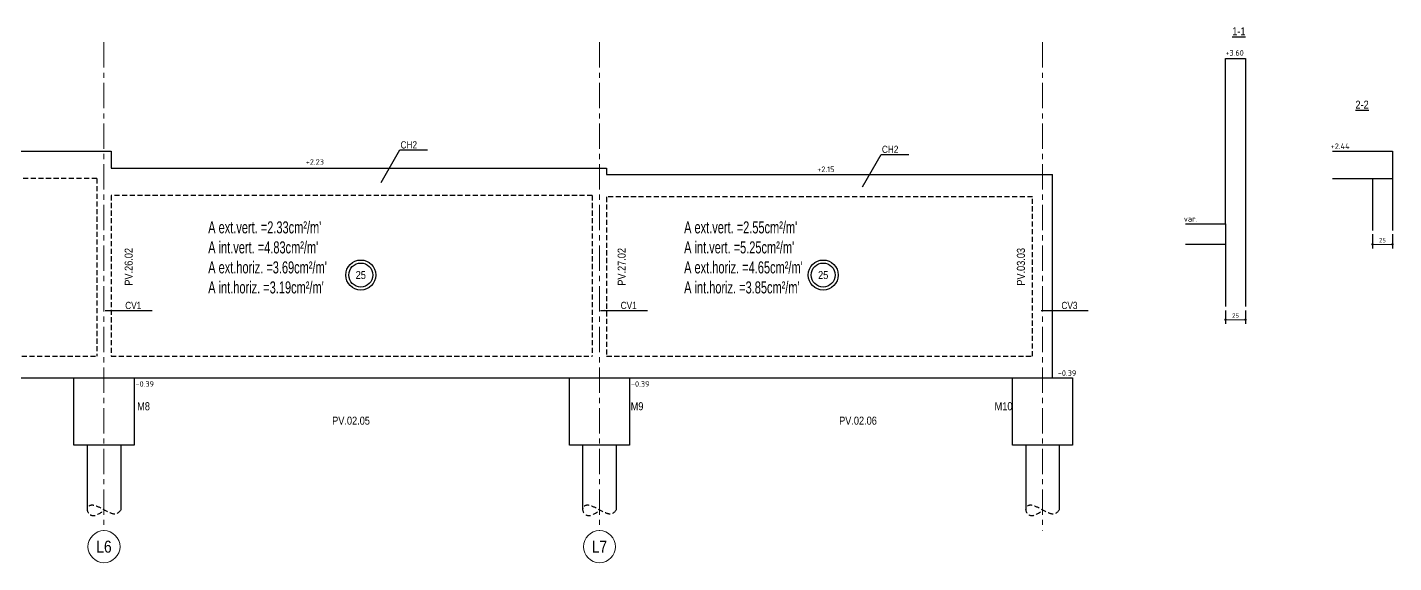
# Model space of a CAD drawing. Extents: x -10329 to 23244, y -15032 to -6928.
# Drawn here: x 10228 to 11935, y -9157 to -8488 of the extents above; entities that cross this region are included whole.
import ezdxf
from ezdxf.enums import TextEntityAlignment as Align

# ---------------------------------------------------------------- set-up
doc = ezdxf.new("R2010")
doc.units = 0
doc.linetypes.add('AXESX2', pattern=[101.6, 63.5, -12.7, 12.7, -12.7])
doc.linetypes.add('CACHEX2', pattern=[19.05, 12.7, -6.35])
doc.layers.get('Defpoints').update_dxf_attribs({"color": 53})
for name, color, linetype in [('ARMATURES_REPERAGE_ACIERS', 7, 'Continuous'), ('PYC_Cotation', 11, 'Continuous'), ('PYC_HOZ_BET_VU', 252, 'Continuous'), ('PYC_Niveau - Texte', 20, 'Continuous'), ('PYC_Texte général', 102, 'Continuous')]:
    doc.layers.add(name, color=color, linetype=linetype)
doc.layers.add('PYC_Axes', color=4, linetype='AXESX2', lineweight=15)
doc.layers.add('PYC_Têtes de pieux_TXT', color=5, linetype='Continuous', lineweight=25)
doc.styles.add('axe$0$PYC_Texte_Titre2', font='ARIALN.TTF', dxfattribs={"height": 22.5})
doc.styles.add('Cotations', font='simplex.shx')
doc.styles.add('PYC_Texte_cotations', font='romans.shx')
doc.styles.add('PYC_Texte_Normal', font='ARIALN.TTF')
doc.styles.add('PYC_Texte_Reperage', font='ARIALN.TTF')
doc.styles.add('PYC_Texte_Titre1', font='ARIALN.TTF', dxfattribs={"height": 30})
doc.styles.add('SGI_Tex_Cotes', font='ARIALN.TTF')
doc.styles.get("Standard").update_dxf_attribs({"font": 'ARIAL.TTF'})
doc.linetypes.add('RBx0.50', pattern='A,0.25,-0.025,["V",Standard,S=0.05,R=0,X=-0.025,Y=-0.05],-0.05,["V",Standard,S=0.05,R=180,X=0.025,Y=0.05],-0.025', length=0.35)
doc.dimstyles.new('PYC-COUPES-25', dxfattribs={"dimscale": 50, "dimtxt": 0.11, "dimasz": 0.06, "dimexe": 0.1, "dimexo": 0.1, "dimgap": 0.05, "dimtad": 3, "dimdec": 1, "dimrnd": 0.5, "dimzin": 9, "dimdsep": 46, "dimtxsty": 'PYC_Texte_cotations', "dimblk1": 'DOT', "dimblk2": 'DOT', "dimsah": 1, "dimcen": 0.09, "dimclrd": 256, "dimclrt": 7, "dimaunit": 2, "dimadec": 1, "dimazin": 0, "dimtfac": 1, "dimtdec": 1, "dimtix": 1, "dimtmove": 2, "dimatfit": 3, "dimldrblk": 'DOT', "dimfxl": 0.3, "dimfxlon": 1, "dimtolj": 1, "dimtzin": 0, "dimlwd": 20, "dimarcsym": 0})
doc.dimstyles.new('SGI_Cot_Secondaire_25', dxfattribs={"dimscale": 0.5, "dimtxt": 15, "dimasz": 10, "dimexe": 5, "dimexo": 0, "dimgap": 3, "dimtad": 1, "dimdsep": 46, "dimtxsty": 'SGI_Tex_Cotes', "dimcen": 0, "dimclrd": 7, "dimclre": 7, "dimclrt": 7, "dimaunit": 2, "dimazin": 0, "dimtfac": 1, "dimtmove": 0, "dimatfit": 3, "dimfxl": 18, "dimfxlon": 1, "dimtolj": 1, "dimtzin": 0, "dimlwd": 25, "dimlwe": 25, "dimarcsym": 0})

# ---------------------------------------------------------------- blocks, each defined once
blk = doc.blocks.new('*U3')
at = {"linetype": 'Continuous', "lineweight": 25}
for radius in [25, 20]:
    blk.add_circle((0, 0), radius, dxfattribs=at)
at = {"linetype": 'Continuous', "lineweight": 25, "style": 'PYC_Texte_Normal'}
blk.add_attdef('EP2', text='', height=15, dxfattribs=at).set_placement((0, 0), align=Align.MIDDLE_CENTER)
blk = doc.blocks.new('_Dot')
at = {"color": 0, "lineweight": -2}
blk.add_line((-0.5, 0), (-1, 0), dxfattribs=at)
at = {"color": 0, "const_width": 0.5}
blk.add_lwpolyline([(-0.25, 0, 1), (0.25, 0, 1)], format="xyb", close=True, dxfattribs=at)
blk = doc.blocks.new('*D62')
at = {"layer": 'Defpoints', "color": 0, "transparency": 16777216}
for p in [(11725, -8837.1), (11750, -8837.1), (11750, -8853.6)]:
    blk.add_point(p, dxfattribs=at)
at = {"layer": 'PYC_Cotation', "color": 0, "lineweight": -2, "transparency": 16777216}
for p, q in [((11725, -8842.1), (11725, -8858.6)), ((11750, -8842.1), (11750, -8858.6))]:
    blk.add_line(p, q, dxfattribs=at)
at = {"layer": 'PYC_Cotation', "linetype": 'Continuous', "lineweight": 20, "transparency": 16777216}
blk.add_line((11728, -8853.6), (11747, -8853.6), dxfattribs=at)
at = {"layer": 'PYC_Cotation', "lineweight": 20, "transparency": 16777216, "xscale": 3, "yscale": 3, "zscale": 3, "rotation": 180}
blk.add_blockref('_Dot', (11725, -8853.6), dxfattribs=at)
at = {"layer": 'PYC_Cotation', "lineweight": 20, "transparency": 16777216, "xscale": 3, "yscale": 3, "zscale": 3}
blk.add_blockref('_Dot', (11750, -8853.6), dxfattribs=at)
at = {"layer": 'PYC_Cotation', "color": 7, "transparency": 16777216, "insert": (11737.5, -8848.4), "char_height": 5.5, "attachment_point": 5, "style": 'PYC_Texte_cotations'}
blk.add_mtext('\\A1;25', dxfattribs=at)
blk = doc.blocks.new('*D63')
at = {"layer": 'Defpoints', "color": 0, "transparency": 16777216}
for p in [(11908.6, -8741.9), (11933.6, -8741.9), (11933.6, -8759.5)]:
    blk.add_point(p, dxfattribs=at)
at = {"layer": 'PYC_Cotation', "color": 0, "lineweight": -2, "transparency": 16777216}
for p, q in [((11908.6, -8746.9), (11908.6, -8764.5)), ((11933.6, -8746.9), (11933.6, -8764.5))]:
    blk.add_line(p, q, dxfattribs=at)
at = {"layer": 'PYC_Cotation', "linetype": 'Continuous', "lineweight": 20, "transparency": 16777216}
blk.add_line((11911.6, -8759.5), (11930.6, -8759.5), dxfattribs=at)
at = {"layer": 'PYC_Cotation', "lineweight": 20, "transparency": 16777216, "xscale": 3, "yscale": 3, "zscale": 3, "rotation": 180}
blk.add_blockref('_Dot', (11908.6, -8759.5), dxfattribs=at)
at = {"layer": 'PYC_Cotation', "lineweight": 20, "transparency": 16777216, "xscale": 3, "yscale": 3, "zscale": 3}
blk.add_blockref('_Dot', (11933.6, -8759.5), dxfattribs=at)
at = {"layer": 'PYC_Cotation', "color": 7, "transparency": 16777216, "insert": (11921.1, -8754.3), "char_height": 5.5, "attachment_point": 5, "style": 'PYC_Texte_cotations'}
blk.add_mtext('\\A1;25', dxfattribs=at)

msp = doc.modelspace()

# ---------------------------------------------------------------- linework, layer by layer
at = {"layer": 'PYC_Axes', "ltscale": 0.5}
msp.add_line((11496.311, -8506.852), (11496.311, -9117.221), dxfattribs=at)
for points in [[(10323.811, -8506.852), (10323.811, -9117.221)], [(10942.811, -8506.852), (10942.811, -9117.221)]]:
    msp.add_lwpolyline(points, dxfattribs=at)
at = {"layer": 'PYC_Axes', "linetype": 'Continuous'}
for centre in [(10323.811, -9137.221), (10942.811, -9137.221)]:
    msp.add_circle(centre, 20, dxfattribs=at)
at = {"layer": 'PYC_HOZ_BET_VU', "linetype": 'CACHEX2', "ltscale": 0.5}
for p, q in [((10314.811, -8677.221), (9687.811, -8677.221)), ((10933.811, -8698.221), (10332.811, -8698.221)), ((11483.811, -8700.221), (10951.811, -8700.221))]:
    msp.add_line(p, q, dxfattribs=at)
at = {"layer": 'PYC_HOZ_BET_VU'}
for p, q in [((10302.807, -9010.221), (10302.807, -9091.364)), ((10344.814, -9010.221), (10344.814, -9090.823)), ((10921.807, -9010.221), (10921.807, -9091.364)), ((10963.814, -9010.221), (10963.814, -9090.823)), ((11475.307, -9010.221), (11475.307, -9091.364)), ((11517.314, -9010.221), (11517.314, -9090.823))]:
    msp.add_line(p, q, dxfattribs=at)
for points in [[(11675.048, -8733.978), (11725.048, -8733.978), (11725.048, -8639.221), (11725.048, -8639.221), (11725.048, -8527.136), (11750.048, -8527.136), (11750.048, -8837.107)], [(9277.811, -8627.221), (9687.811, -8627.221), (9687.811, -8643.221), (10332.811, -8643.221), (10332.811, -8664.221), (10951.811, -8664.221), (10951.811, -8672.221), (11508.811, -8672.221)], [(11858.562, -8643.221), (11933.562, -8643.221), (11933.562, -8643.221), (11933.562, -8643.221), (11933.562, -8643.221), (11933.562, -8643.221), (11933.562, -8741.948)], [(11508.811, -8926.221), (11508.811, -8672.221)], [(11858.562, -8677.221), (11908.562, -8677.221), (11908.562, -8741.948)], [(11675.048, -8759.23), (11725.048, -8759.23), (11725.048, -8837.107)], [(7888.376, -8926.221), (11508.811, -8926.221)]]:
    msp.add_lwpolyline(points, dxfattribs=at)
at = {"layer": 'PYC_HOZ_BET_VU', "linetype": 'CACHEX2', "ltscale": 0.5}
for points in [[(10314.811, -8677.221), (10314.811, -8899.221)], [(10332.811, -8698.221), (10332.811, -8899.221)], [(10933.811, -8698.221), (10933.811, -8899.221)], [(10951.811, -8700.221), (10951.811, -8899.221)], [(11483.811, -8899.221), (11483.811, -8700.221)], [(9687.811, -8899.221), (10314.811, -8899.221)], [(10332.811, -8899.221), (10933.811, -8899.221)], [(10951.811, -8899.221), (11483.811, -8899.221)]]:
    msp.add_lwpolyline(points, dxfattribs=at)
at = {"layer": 'PYC_HOZ_BET_VU', "linetype": 'RBx0.50', "ltscale": 50}
for points in [[(11908.562, -8677.221), (11933.562, -8677.221)], [(11725.048, -8733.978), (11725.048, -8759.23)]]:
    msp.add_lwpolyline(points, dxfattribs=at)
at = {"layer": 'PYC_HOZ_BET_VU'}
for points in [[(10286.311, -8926.221), (10361.311, -8926.221), (10361.311, -9010.221), (10286.311, -9010.221)], [(10905.311, -8926.221), (10980.311, -8926.221), (10980.311, -9010.221), (10905.311, -9010.221)], [(11458.811, -8926.221), (11533.811, -8926.221), (11533.811, -9010.221), (11458.811, -9010.221)]]:
    msp.add_lwpolyline(points, close=True, dxfattribs=at)
at = {"layer": 'PYC_HOZ_BET_VU', "linetype": 'CACHEX2', "ltscale": 0.5}
for points in [[(10344.808, -9091.33), (10342.402, -9094.33), (10336.803, -9101.313), (10309.66, -9080.501), (10299.781, -9090.718), (10309.475, -9102.017), (10319.606, -9094.903), (10324.774, -9091.274)], [(10963.808, -9091.33), (10961.402, -9094.33), (10955.803, -9101.313), (10928.66, -9080.501), (10918.781, -9090.718), (10928.475, -9102.017), (10938.606, -9094.903), (10943.774, -9091.274)], [(11517.308, -9091.33), (11514.798, -9094.33), (11508.954, -9101.313), (11482.227, -9080.501), (11472.267, -9090.718), (11481.978, -9102.017), (11492.107, -9094.903), (11497.274, -9091.274)]]:
    msp.add_open_spline(points, degree=3, knots=[0, 0, 0, 0, 20.42310325, 47.53325937, 65.80530555, 82.94413434, 100.78807128, 100.78807128, 100.78807128, 100.78807128], dxfattribs=at)

# ---------------------------------------------------------------- block references
at = {"layer": 'PYC_Niveau - Texte'}
ref = msp.add_blockref('*U3', (10644.638, -8797.764), dxfattribs=dict(at, xscale=0.75, yscale=0.75, zscale=0.75))
ref.add_attrib('EP2', '25', dxfattribs={"layer": '0', "linetype": 'Continuous', "lineweight": 25, "height": 10, "style": 'PYC_Texte_Normal'}).set_placement((10644.638, -8797.764), align=Align.MIDDLE_CENTER)
ref = msp.add_blockref('*U3', (11222.316, -8797.764), dxfattribs=dict(at, xscale=0.75, yscale=0.75, zscale=0.75))
ref.add_attrib('EP2', '25', dxfattribs={"layer": '0', "linetype": 'Continuous', "lineweight": 25, "height": 10, "style": 'PYC_Texte_Normal'}).set_placement((11222.316, -8797.764), align=Align.MIDDLE_CENTER)

# ---------------------------------------------------------------- texts
at = {"layer": 'ARMATURES_REPERAGE_ACIERS', "style": 'PYC_Texte_Normal'}
for s, p in [('CH2', (10704.647, -8635.151)), ('CH2', (11306.009, -8640.76)), ('CV1', (10360.374, -8835.777)), ('CV1', (10979.374, -8835.777)), ('CV3', (11530.004, -8835.777))]:
    msp.add_text(s, height=9, dxfattribs=at).set_placement(p, align=Align.MIDDLE_CENTER)
at = {"layer": 'PYC_Axes', "linetype": 'Continuous', "style": 'axe$0$PYC_Texte_Titre2'}
for s, p in [('L6', (10323.811, -9137.221)), ('L7', (10942.811, -9137.221))]:
    msp.add_text(s, height=15, rotation=0.000056, dxfattribs=at).set_placement(p, align=Align.MIDDLE_CENTER)
at = {"layer": 'PYC_Texte général', "linetype": 'Continuous', "style": 'PYC_Texte_Titre1'}
for s, p in [('%%U1-1', (11741.745, -8493.265)), ('%%U2-2', (11895.59, -8584.936))]:
    msp.add_text(s, height=10, dxfattribs=at).set_placement(p, align=Align.MIDDLE_CENTER)
at = {"layer": 'PYC_Texte général', "style": 'Cotations'}
for s, p in [('+3.60', (11724.813, -8523.683)), ('+2.44', (11856.387, -8640.374)), ('+2.23', (10575.892, -8660.091)), ('+2.15', (11215.01, -8669.13)), ('var.', (11672.873, -8731.132)), ('-0.39', (11515.426, -8923.87)), ('-0.39', (10363.151, -8937.39)), ('-0.39', (10982.151, -8937.39))]:
    msp.add_text(s, height=7, rotation=359.99968, dxfattribs=at).set_placement(p)
at = {"layer": 'PYC_Texte général', "style": 'PYC_Texte_Reperage'}
for s, rotation, p in [('PV.26.02', 90.000436, (10354.615, -8787.569)), ('PV.27.02', 90.000436, (10970.555, -8787.569)), ('PV.03.03', 90.000436, (11469.339, -8787.569)), ('PV.02.05', 0.000436, (10632.449, -8979.751)), ('PV.02.06', 0.000436, (11265.797, -8979.751))]:
    msp.add_text(s, height=10, rotation=rotation, dxfattribs=at).set_placement(p, align=Align.MIDDLE_CENTER)
for s, p in [('M8', (10381.192, -8966.736)), ('M9', (10997.738, -8966.736)), ('M10', (11458.811, -8966.736))]:
    msp.add_text(s, height=10, rotation=0.000436, dxfattribs=at).set_placement(p, align=Align.RIGHT)
at = {"layer": 'PYC_Têtes de pieux_TXT', "char_height": 15, "attachment_point": 1, "style": 'PYC_Texte_Normal'}
for s, insert in [("{\\W0.8;A ext.vert. =2.33cm²/m'\\PA int.vert. =4.83cm²/m'\\PA ext.horiz. =3.69cm²/m'\\PA int.horiz. =3.19cm²/m'}", (10454.022, -8730.725)), ("{\\W0.8;A ext.vert. =2.55cm²/m'\\PA int.vert. =5.25cm²/m'\\PA ext.horiz. =4.65cm²/m'\\PA int.horiz. =3.85cm²/m'}", (11048.585, -8730.725))]:
    msp.add_mtext_dynamic_manual_height_columns(s, width=156.23764, gutter_width=1, heights=[123.953], dxfattribs=dict(at, insert=insert))

# ---------------------------------------------------------------- dimensions: what is measured, and where the dimension line sits
at = {"layer": 'PYC_Cotation'}
for base, p1, p2, picture, middle in [((11933.562, -8759.514), (11908.562, -8741.948), (11933.562, -8741.948), '*D63', (11921.062, -8754.264)), ((11750.048, -8853.613), (11725.048, -8837.107), (11750.048, -8837.107), '*D62', (11737.548, -8848.363))]:
    dim = msp.add_linear_dim(base=base, p1=p1, p2=p2, dimstyle='PYC-COUPES-25', dxfattribs=at)
    dim.commit()
    dim.dimension.update_dxf_attribs({"geometry": picture, "text_midpoint": middle})

# ---------------------------------------------------------------- leaders
for points in [[(10670.139, -8682.148), (10693.348, -8641.447), (10728.172, -8641.447)], [(11271.501, -8687.757), (11294.71, -8647.056), (11329.534, -8647.056)], [(10325.231, -8842.073), (10349.075, -8842.073), (10383.898, -8842.073)], [(10944.231, -8842.073), (10968.075, -8842.073), (11002.898, -8842.073)], [(11494.861, -8842.073), (11518.705, -8842.073), (11553.528, -8842.073)]]:
    msp.add_leader(points, dimstyle='SGI_Cot_Secondaire_25', override={"dimtmove": 1}, dxfattribs=at)

doc.saveas('drawing.dxf')
